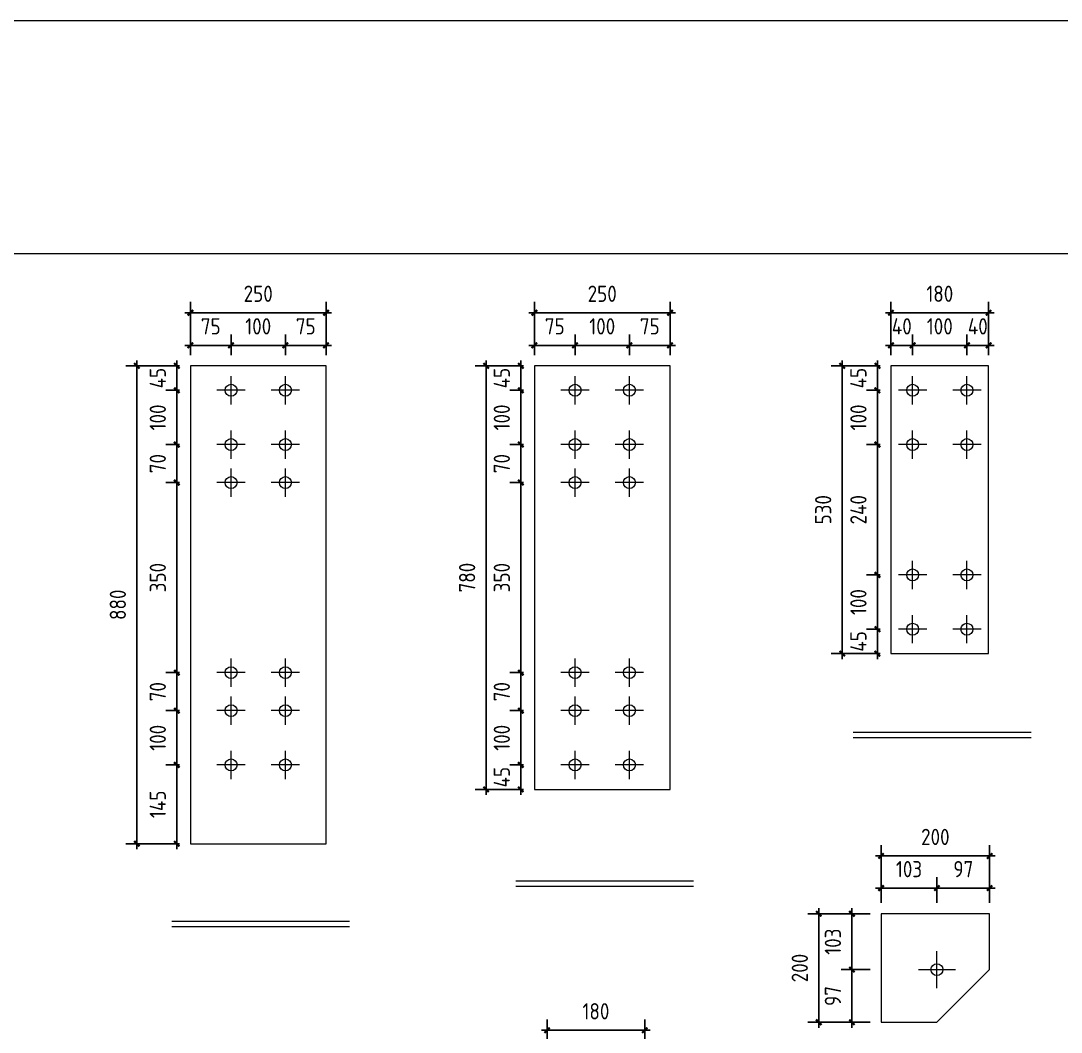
# Model space of a CAD drawing. Extents: x 485428 to 797698, y 56414 to 211814.
# Drawn here: x 669966 to 671882, y 156830 to 158693 of the extents above; entities that cross this region are included whole.
import ezdxf

# ---------------------------------------------------------------- set-up
doc = ezdxf.new("R2010")
doc.units = 0
doc.header["$LTSCALE"] = 1000
doc.header["$MEASUREMENT"] = 0
doc.styles.get("Standard").update_dxf_attribs({"font": 'gbenor.shx', "bigfont": 'gbcbig.shx'})
doc.dimstyles.get("Standard").update_dxf_attribs({"dimscale": 100, "dimtxt": 2, "dimasz": 0.4, "dimexe": 0.5, "dimexo": 1, "dimgap": 0.5, "dimtad": 1, "dimdec": 0, "dimzin": 0, "dimdsep": 46, "dimtxsty": 'Standard', "dimblk": 'ARCHTICK', "dimcen": 0.09, "dimadec": 0, "dimazin": 0, "dimtfac": 1, "dimtdec": 0, "dimtix": 1, "dimtmove": 2, "dimatfit": 3, "dimfxl": 1, "dimtolj": 1, "dimtzin": 0, "dimarcsym": 0})

# ---------------------------------------------------------------- blocks, each defined once
blk = doc.blocks.new('_ArchTick')
at = {"color": 0, "linetype": 'ByBlock', "const_width": 0.4}
blk.add_lwpolyline([(-0.5, -0.5), (0.5, 0.5)], dxfattribs=at)
blk = doc.blocks.new('*D319')
at = {"color": 3, "lineweight": -2}
for p, q in [((670278.1, 158077.3), (670278.1, 158115.1)), ((670353.1, 158077.3), (670353.1, 158115.1)), ((670268.1, 158095.1), (670363.1, 158095.1))]:
    blk.add_line(p, q, dxfattribs=at)
at = {"layer": 'Defpoints', "color": 0}
for p in [(670353.1, 158095.1), (670278.1, 158057.3), (670353.1, 158057.3)]:
    blk.add_point(p, dxfattribs=at)
at = {"color": 3, "lineweight": -2, "xscale": 10, "yscale": 10, "zscale": 10, "rotation": 180}
blk.add_blockref('_ArchTick', (670278.1, 158095.1), dxfattribs=at)
at = {"color": 3, "lineweight": -2, "xscale": 10, "yscale": 10, "zscale": 10}
blk.add_blockref('_ArchTick', (670353.1, 158095.1), dxfattribs=at)
at = {"color": 0, "lineweight": 15, "insert": (670315.6, 158130.1), "char_height": 30, "attachment_point": 5}
blk.add_mtext('\\A1;75', dxfattribs=at)
blk = doc.blocks.new('*D303')
at = {"color": 3, "lineweight": -2}
for p, q in [((670353.1, 158077.3), (670353.1, 158115.1)), ((670453.1, 158077.3), (670453.1, 158115.1)), ((670343.1, 158095.1), (670463.1, 158095.1))]:
    blk.add_line(p, q, dxfattribs=at)
at = {"layer": 'Defpoints', "color": 0}
for p in [(670453.1, 158095.1), (670353.1, 158057.3), (670453.1, 158057.3)]:
    blk.add_point(p, dxfattribs=at)
at = {"color": 3, "lineweight": -2, "xscale": 10, "yscale": 10, "zscale": 10, "rotation": 180}
blk.add_blockref('_ArchTick', (670353.1, 158095.1), dxfattribs=at)
at = {"color": 3, "lineweight": -2, "xscale": 10, "yscale": 10, "zscale": 10}
blk.add_blockref('_ArchTick', (670453.1, 158095.1), dxfattribs=at)
at = {"color": 0, "lineweight": 15, "insert": (670403.1, 158130.1), "char_height": 30, "attachment_point": 5}
blk.add_mtext('\\A1;100', dxfattribs=at)
blk = doc.blocks.new('*D320')
at = {"color": 3, "lineweight": -2}
for p, q in [((670453.1, 158077.3), (670453.1, 158115.1)), ((670528.1, 158077.3), (670528.1, 158115.1)), ((670443.1, 158095.1), (670538.1, 158095.1))]:
    blk.add_line(p, q, dxfattribs=at)
at = {"layer": 'Defpoints', "color": 0}
for p in [(670528.1, 158095.1), (670453.1, 158057.3), (670528.1, 158057.3)]:
    blk.add_point(p, dxfattribs=at)
at = {"color": 3, "lineweight": -2, "xscale": 10, "yscale": 10, "zscale": 10, "rotation": 180}
blk.add_blockref('_ArchTick', (670453.1, 158095.1), dxfattribs=at)
at = {"color": 3, "lineweight": -2, "xscale": 10, "yscale": 10, "zscale": 10}
blk.add_blockref('_ArchTick', (670528.1, 158095.1), dxfattribs=at)
at = {"color": 0, "lineweight": 15, "insert": (670490.6, 158130.1), "char_height": 30, "attachment_point": 5}
blk.add_mtext('\\A1;75', dxfattribs=at)
blk = doc.blocks.new('*D304')
at = {"color": 3, "lineweight": -2}
for p, q in [((670258.1, 158057.3), (670233.1, 158057.3)), ((670253.1, 158057.3), (670253.1, 158067.3)), ((670253.1, 158057.3), (670253.1, 158012.3)), ((670258.1, 158012.3), (670233.1, 158012.3)), ((670253.1, 158012.3), (670253.1, 158002.3))]:
    blk.add_line(p, q, dxfattribs=at)
at = {"layer": 'Defpoints', "color": 0}
for p in [(670278.1, 158057.3), (670253.1, 158012.3), (670278.1, 158012.3)]:
    blk.add_point(p, dxfattribs=at)
at = {"color": 3, "lineweight": -2, "xscale": 10, "yscale": 10, "zscale": 10}
for p, rotation in [((670253.1, 158057.3), 270), ((670253.1, 158012.3), 90)]:
    blk.add_blockref('_ArchTick', p, dxfattribs=dict(at, rotation=rotation))
at = {"color": 0, "lineweight": 15, "insert": (670218.1, 158034.8), "char_height": 30, "attachment_point": 5, "rotation": 90}
blk.add_mtext('\\A1;45', dxfattribs=at)
blk = doc.blocks.new('*D305')
at = {"color": 3, "lineweight": -2}
for p, q in [((670253.1, 158022.3), (670253.1, 157902.3)), ((670258.1, 158012.3), (670233.1, 158012.3)), ((670258.1, 157912.3), (670233.1, 157912.3))]:
    blk.add_line(p, q, dxfattribs=at)
at = {"layer": 'Defpoints', "color": 0}
for p in [(670278.1, 158012.3), (670253.1, 157912.3), (670278.1, 157912.3)]:
    blk.add_point(p, dxfattribs=at)
at = {"color": 3, "lineweight": -2, "xscale": 10, "yscale": 10, "zscale": 10}
for p, rotation in [((670253.1, 158012.3), 90), ((670253.1, 157912.3), 270)]:
    blk.add_blockref('_ArchTick', p, dxfattribs=dict(at, rotation=rotation))
at = {"color": 0, "lineweight": 15, "insert": (670218.1, 157962.3), "char_height": 30, "attachment_point": 5, "rotation": 90}
blk.add_mtext('\\A1;100', dxfattribs=at)
blk = doc.blocks.new('*D306')
at = {"color": 3, "lineweight": -2}
for p, q in [((670253.1, 157922.3), (670253.1, 157832.3)), ((670258.1, 157912.3), (670233.1, 157912.3)), ((670258.1, 157842.3), (670233.1, 157842.3))]:
    blk.add_line(p, q, dxfattribs=at)
at = {"layer": 'Defpoints', "color": 0}
for p in [(670278.1, 157912.3), (670253.1, 157842.3), (670278.1, 157842.3)]:
    blk.add_point(p, dxfattribs=at)
at = {"color": 3, "lineweight": -2, "xscale": 10, "yscale": 10, "zscale": 10}
for p, rotation in [((670253.1, 157912.3), 90), ((670253.1, 157842.3), 270)]:
    blk.add_blockref('_ArchTick', p, dxfattribs=dict(at, rotation=rotation))
at = {"color": 0, "lineweight": 15, "insert": (670218.1, 157877.3), "char_height": 30, "attachment_point": 5, "rotation": 90}
blk.add_mtext('\\A1;70', dxfattribs=at)
blk = doc.blocks.new('*D307')
at = {"color": 3, "lineweight": -2}
for p, q in [((670258.1, 157842.3), (670233.1, 157842.3)), ((670253.1, 157852.3), (670253.1, 157482.3)), ((670258.1, 157492.3), (670233.1, 157492.3))]:
    blk.add_line(p, q, dxfattribs=at)
at = {"layer": 'Defpoints', "color": 0}
for p in [(670278.1, 157842.3), (670253.1, 157492.3), (670278.1, 157492.3)]:
    blk.add_point(p, dxfattribs=at)
at = {"color": 3, "lineweight": -2, "xscale": 10, "yscale": 10, "zscale": 10}
for p, rotation in [((670253.1, 157842.3), 90), ((670253.1, 157492.3), 270)]:
    blk.add_blockref('_ArchTick', p, dxfattribs=dict(at, rotation=rotation))
at = {"color": 0, "lineweight": 15, "insert": (670218.1, 157667.3), "char_height": 30, "attachment_point": 5, "rotation": 90}
blk.add_mtext('\\A1;350', dxfattribs=at)
blk = doc.blocks.new('*D308')
at = {"color": 3, "lineweight": -2}
for p, q in [((670253.1, 157502.3), (670253.1, 157412.3)), ((670258.1, 157492.3), (670233.1, 157492.3)), ((670258.1, 157422.3), (670233.1, 157422.3))]:
    blk.add_line(p, q, dxfattribs=at)
at = {"layer": 'Defpoints', "color": 0}
for p in [(670278.1, 157492.3), (670253.1, 157422.3), (670278.1, 157422.3)]:
    blk.add_point(p, dxfattribs=at)
at = {"color": 3, "lineweight": -2, "xscale": 10, "yscale": 10, "zscale": 10}
for p, rotation in [((670253.1, 157492.3), 90), ((670253.1, 157422.3), 270)]:
    blk.add_blockref('_ArchTick', p, dxfattribs=dict(at, rotation=rotation))
at = {"color": 0, "lineweight": 15, "insert": (670218.1, 157457.3), "char_height": 30, "attachment_point": 5, "rotation": 90}
blk.add_mtext('\\A1;70', dxfattribs=at)
blk = doc.blocks.new('*D309')
at = {"color": 3, "lineweight": -2}
for p, q in [((670258.1, 157422.3), (670233.1, 157422.3)), ((670253.1, 157432.3), (670253.1, 157312.3)), ((670258.1, 157322.3), (670233.1, 157322.3))]:
    blk.add_line(p, q, dxfattribs=at)
at = {"layer": 'Defpoints', "color": 0}
for p in [(670278.1, 157422.3), (670253.1, 157322.3), (670278.1, 157322.3)]:
    blk.add_point(p, dxfattribs=at)
at = {"color": 3, "lineweight": -2, "xscale": 10, "yscale": 10, "zscale": 10}
for p, rotation in [((670253.1, 157422.3), 90), ((670253.1, 157322.3), 270)]:
    blk.add_blockref('_ArchTick', p, dxfattribs=dict(at, rotation=rotation))
at = {"color": 0, "lineweight": 15, "insert": (670218.1, 157372.3), "char_height": 30, "attachment_point": 5, "rotation": 90}
blk.add_mtext('\\A1;100', dxfattribs=at)
blk = doc.blocks.new('*D321')
at = {"color": 3, "lineweight": -2}
for p, q in [((670253.1, 157332.3), (670253.1, 157167.3)), ((670258.1, 157322.3), (670233.1, 157322.3)), ((670258.1, 157177.3), (670233.1, 157177.3))]:
    blk.add_line(p, q, dxfattribs=at)
at = {"layer": 'Defpoints', "color": 0}
for p in [(670278.1, 157322.3), (670253.1, 157177.3), (670278.1, 157177.3)]:
    blk.add_point(p, dxfattribs=at)
at = {"color": 3, "lineweight": -2, "xscale": 10, "yscale": 10, "zscale": 10}
for p, rotation in [((670253.1, 157322.3), 90), ((670253.1, 157177.3), 270)]:
    blk.add_blockref('_ArchTick', p, dxfattribs=dict(at, rotation=rotation))
at = {"color": 0, "lineweight": 15, "insert": (670218.1, 157249.8), "char_height": 30, "attachment_point": 5, "rotation": 90}
blk.add_mtext('\\A1;145', dxfattribs=at)
blk = doc.blocks.new('*D322')
at = {"color": 3, "lineweight": -2}
for p, q in [((670258.1, 158057.3), (670159.5, 158057.3)), ((670179.5, 158067.3), (670179.5, 157167.3)), ((670258.1, 157177.3), (670159.5, 157177.3))]:
    blk.add_line(p, q, dxfattribs=at)
at = {"layer": 'Defpoints', "color": 0}
for p in [(670278.1, 158057.3), (670179.5, 157177.3), (670278.1, 157177.3)]:
    blk.add_point(p, dxfattribs=at)
at = {"color": 3, "lineweight": -2, "xscale": 10, "yscale": 10, "zscale": 10}
for p, rotation in [((670179.5, 158057.3), 90), ((670179.5, 157177.3), 270)]:
    blk.add_blockref('_ArchTick', p, dxfattribs=dict(at, rotation=rotation))
at = {"color": 0, "lineweight": 15, "insert": (670144.5, 157617.3), "char_height": 30, "attachment_point": 5, "rotation": 90}
blk.add_mtext('\\A1;880', dxfattribs=at)
blk = doc.blocks.new('*D323')
at = {"color": 3, "lineweight": -2}
for p, q in [((670278.1, 158077.3), (670278.1, 158175.1)), ((670528.1, 158077.3), (670528.1, 158175.1)), ((670538.1, 158155.1), (670268.1, 158155.1))]:
    blk.add_line(p, q, dxfattribs=at)
at = {"layer": 'Defpoints', "color": 0}
for p in [(670278.1, 158155.1), (670278.1, 158057.3), (670528.1, 158057.3)]:
    blk.add_point(p, dxfattribs=at)
at = {"color": 3, "lineweight": -2, "xscale": 10, "yscale": 10, "zscale": 10, "rotation": 180}
blk.add_blockref('_ArchTick', (670278.1, 158155.1), dxfattribs=at)
at = {"color": 3, "lineweight": -2, "xscale": 10, "yscale": 10, "zscale": 10}
blk.add_blockref('_ArchTick', (670528.1, 158155.1), dxfattribs=at)
at = {"color": 0, "lineweight": 15, "insert": (670403.1, 158190.1), "char_height": 30, "attachment_point": 5}
blk.add_mtext('\\A1;250', dxfattribs=at)
blk = doc.blocks.new('*D324')
at = {"color": 3, "lineweight": -2}
for p, q in [((670911.8, 158077.3), (670911.8, 158115.1)), ((670986.8, 158077.3), (670986.8, 158115.1)), ((670901.8, 158095.1), (670996.8, 158095.1))]:
    blk.add_line(p, q, dxfattribs=at)
at = {"layer": 'Defpoints', "color": 0}
for p in [(670986.8, 158095.1), (670911.8, 158057.3), (670986.8, 158057.3)]:
    blk.add_point(p, dxfattribs=at)
at = {"color": 3, "lineweight": -2, "xscale": 10, "yscale": 10, "zscale": 10, "rotation": 180}
blk.add_blockref('_ArchTick', (670911.8, 158095.1), dxfattribs=at)
at = {"color": 3, "lineweight": -2, "xscale": 10, "yscale": 10, "zscale": 10}
blk.add_blockref('_ArchTick', (670986.8, 158095.1), dxfattribs=at)
at = {"color": 0, "lineweight": 15, "insert": (670949.3, 158130.1), "char_height": 30, "attachment_point": 5}
blk.add_mtext('\\A1;75', dxfattribs=at)
blk = doc.blocks.new('*D310')
at = {"color": 3, "lineweight": -2}
for p, q in [((670986.8, 158077.3), (670986.8, 158115.1)), ((671086.8, 158077.3), (671086.8, 158115.1)), ((670976.8, 158095.1), (671096.8, 158095.1))]:
    blk.add_line(p, q, dxfattribs=at)
at = {"layer": 'Defpoints', "color": 0}
for p in [(671086.8, 158095.1), (670986.8, 158057.3), (671086.8, 158057.3)]:
    blk.add_point(p, dxfattribs=at)
at = {"color": 3, "lineweight": -2, "xscale": 10, "yscale": 10, "zscale": 10, "rotation": 180}
blk.add_blockref('_ArchTick', (670986.8, 158095.1), dxfattribs=at)
at = {"color": 3, "lineweight": -2, "xscale": 10, "yscale": 10, "zscale": 10}
blk.add_blockref('_ArchTick', (671086.8, 158095.1), dxfattribs=at)
at = {"color": 0, "lineweight": 15, "insert": (671036.8, 158130.1), "char_height": 30, "attachment_point": 5}
blk.add_mtext('\\A1;100', dxfattribs=at)
blk = doc.blocks.new('*D325')
at = {"color": 3, "lineweight": -2}
for p, q in [((671086.8, 158077.3), (671086.8, 158115.1)), ((671161.8, 158077.3), (671161.8, 158115.1)), ((671076.8, 158095.1), (671171.8, 158095.1))]:
    blk.add_line(p, q, dxfattribs=at)
at = {"layer": 'Defpoints', "color": 0}
for p in [(671161.8, 158095.1), (671086.8, 158057.3), (671161.8, 158057.3)]:
    blk.add_point(p, dxfattribs=at)
at = {"color": 3, "lineweight": -2, "xscale": 10, "yscale": 10, "zscale": 10, "rotation": 180}
blk.add_blockref('_ArchTick', (671086.8, 158095.1), dxfattribs=at)
at = {"color": 3, "lineweight": -2, "xscale": 10, "yscale": 10, "zscale": 10}
blk.add_blockref('_ArchTick', (671161.8, 158095.1), dxfattribs=at)
at = {"color": 0, "lineweight": 15, "insert": (671124.3, 158130.1), "char_height": 30, "attachment_point": 5}
blk.add_mtext('\\A1;75', dxfattribs=at)
blk = doc.blocks.new('*D311')
at = {"color": 3, "lineweight": -2}
for p, q in [((670891.8, 158057.3), (670866.8, 158057.3)), ((670886.8, 158057.3), (670886.8, 158067.3)), ((670886.8, 158057.3), (670886.8, 158012.3)), ((670891.8, 158012.3), (670866.8, 158012.3)), ((670886.8, 158012.3), (670886.8, 158002.3))]:
    blk.add_line(p, q, dxfattribs=at)
at = {"layer": 'Defpoints', "color": 0}
for p in [(670911.8, 158057.3), (670886.8, 158012.3), (670911.8, 158012.3)]:
    blk.add_point(p, dxfattribs=at)
at = {"color": 3, "lineweight": -2, "xscale": 10, "yscale": 10, "zscale": 10}
for p, rotation in [((670886.8, 158057.3), 270), ((670886.8, 158012.3), 90)]:
    blk.add_blockref('_ArchTick', p, dxfattribs=dict(at, rotation=rotation))
at = {"color": 0, "lineweight": 15, "insert": (670851.8, 158034.8), "char_height": 30, "attachment_point": 5, "rotation": 90}
blk.add_mtext('\\A1;45', dxfattribs=at)
blk = doc.blocks.new('*D312')
at = {"color": 3, "lineweight": -2}
for p, q in [((670886.8, 158022.3), (670886.8, 157902.3)), ((670891.8, 158012.3), (670866.8, 158012.3)), ((670891.8, 157912.3), (670866.8, 157912.3))]:
    blk.add_line(p, q, dxfattribs=at)
at = {"layer": 'Defpoints', "color": 0}
for p in [(670911.8, 158012.3), (670886.8, 157912.3), (670911.8, 157912.3)]:
    blk.add_point(p, dxfattribs=at)
at = {"color": 3, "lineweight": -2, "xscale": 10, "yscale": 10, "zscale": 10}
for p, rotation in [((670886.8, 158012.3), 90), ((670886.8, 157912.3), 270)]:
    blk.add_blockref('_ArchTick', p, dxfattribs=dict(at, rotation=rotation))
at = {"color": 0, "lineweight": 15, "insert": (670851.8, 157962.3), "char_height": 30, "attachment_point": 5, "rotation": 90}
blk.add_mtext('\\A1;100', dxfattribs=at)
blk = doc.blocks.new('*D313')
at = {"color": 3, "lineweight": -2}
for p, q in [((670886.8, 157922.3), (670886.8, 157832.3)), ((670891.8, 157912.3), (670866.8, 157912.3)), ((670891.8, 157842.3), (670866.8, 157842.3))]:
    blk.add_line(p, q, dxfattribs=at)
at = {"layer": 'Defpoints', "color": 0}
for p in [(670911.8, 157912.3), (670886.8, 157842.3), (670911.8, 157842.3)]:
    blk.add_point(p, dxfattribs=at)
at = {"color": 3, "lineweight": -2, "xscale": 10, "yscale": 10, "zscale": 10}
for p, rotation in [((670886.8, 157912.3), 90), ((670886.8, 157842.3), 270)]:
    blk.add_blockref('_ArchTick', p, dxfattribs=dict(at, rotation=rotation))
at = {"color": 0, "lineweight": 15, "insert": (670851.8, 157877.3), "char_height": 30, "attachment_point": 5, "rotation": 90}
blk.add_mtext('\\A1;70', dxfattribs=at)
blk = doc.blocks.new('*D314')
at = {"color": 3, "lineweight": -2}
for p, q in [((670891.8, 157842.3), (670866.8, 157842.3)), ((670886.8, 157852.3), (670886.8, 157482.3)), ((670891.8, 157492.3), (670866.8, 157492.3))]:
    blk.add_line(p, q, dxfattribs=at)
at = {"layer": 'Defpoints', "color": 0}
for p in [(670911.8, 157842.3), (670886.8, 157492.3), (670911.8, 157492.3)]:
    blk.add_point(p, dxfattribs=at)
at = {"color": 3, "lineweight": -2, "xscale": 10, "yscale": 10, "zscale": 10}
for p, rotation in [((670886.8, 157842.3), 90), ((670886.8, 157492.3), 270)]:
    blk.add_blockref('_ArchTick', p, dxfattribs=dict(at, rotation=rotation))
at = {"color": 0, "lineweight": 15, "insert": (670851.8, 157667.3), "char_height": 30, "attachment_point": 5, "rotation": 90}
blk.add_mtext('\\A1;350', dxfattribs=at)
blk = doc.blocks.new('*D315')
at = {"color": 3, "lineweight": -2}
for p, q in [((670886.8, 157502.3), (670886.8, 157412.3)), ((670891.8, 157492.3), (670866.8, 157492.3)), ((670891.8, 157422.3), (670866.8, 157422.3))]:
    blk.add_line(p, q, dxfattribs=at)
at = {"layer": 'Defpoints', "color": 0}
for p in [(670911.8, 157492.3), (670886.8, 157422.3), (670911.8, 157422.3)]:
    blk.add_point(p, dxfattribs=at)
at = {"color": 3, "lineweight": -2, "xscale": 10, "yscale": 10, "zscale": 10}
for p, rotation in [((670886.8, 157492.3), 90), ((670886.8, 157422.3), 270)]:
    blk.add_blockref('_ArchTick', p, dxfattribs=dict(at, rotation=rotation))
at = {"color": 0, "lineweight": 15, "insert": (670851.8, 157457.3), "char_height": 30, "attachment_point": 5, "rotation": 90}
blk.add_mtext('\\A1;70', dxfattribs=at)
blk = doc.blocks.new('*D316')
at = {"color": 3, "lineweight": -2}
for p, q in [((670891.8, 157422.3), (670866.8, 157422.3)), ((670886.8, 157432.3), (670886.8, 157312.3)), ((670891.8, 157322.3), (670866.8, 157322.3))]:
    blk.add_line(p, q, dxfattribs=at)
at = {"layer": 'Defpoints', "color": 0}
for p in [(670911.8, 157422.3), (670886.8, 157322.3), (670911.8, 157322.3)]:
    blk.add_point(p, dxfattribs=at)
at = {"color": 3, "lineweight": -2, "xscale": 10, "yscale": 10, "zscale": 10}
for p, rotation in [((670886.8, 157422.3), 90), ((670886.8, 157322.3), 270)]:
    blk.add_blockref('_ArchTick', p, dxfattribs=dict(at, rotation=rotation))
at = {"color": 0, "lineweight": 15, "insert": (670851.8, 157372.3), "char_height": 30, "attachment_point": 5, "rotation": 90}
blk.add_mtext('\\A1;100', dxfattribs=at)
blk = doc.blocks.new('*D326')
at = {"color": 3, "lineweight": -2}
for p, q in [((670886.8, 157322.3), (670886.8, 157332.3)), ((670891.8, 157322.3), (670866.8, 157322.3)), ((670886.8, 157322.3), (670886.8, 157277.3)), ((670891.8, 157277.3), (670866.8, 157277.3)), ((670886.8, 157277.3), (670886.8, 157267.3))]:
    blk.add_line(p, q, dxfattribs=at)
at = {"layer": 'Defpoints', "color": 0}
for p in [(670911.8, 157322.3), (670886.8, 157277.3), (670911.8, 157277.3)]:
    blk.add_point(p, dxfattribs=at)
at = {"color": 3, "lineweight": -2, "xscale": 10, "yscale": 10, "zscale": 10}
for p, rotation in [((670886.8, 157322.3), 270), ((670886.8, 157277.3), 90)]:
    blk.add_blockref('_ArchTick', p, dxfattribs=dict(at, rotation=rotation))
at = {"color": 0, "lineweight": 15, "insert": (670851.8, 157299.8), "char_height": 30, "attachment_point": 5, "rotation": 90}
blk.add_mtext('\\A1;45', dxfattribs=at)
blk = doc.blocks.new('*D317')
at = {"color": 3, "lineweight": -2}
for p, q in [((670891.8, 158057.3), (670802.9, 158057.3)), ((670822.9, 158067.3), (670822.9, 157267.3)), ((670891.8, 157277.3), (670802.9, 157277.3))]:
    blk.add_line(p, q, dxfattribs=at)
at = {"layer": 'Defpoints', "color": 0}
for p in [(670911.8, 158057.3), (670822.9, 157277.3), (670911.8, 157277.3)]:
    blk.add_point(p, dxfattribs=at)
at = {"color": 3, "lineweight": -2, "xscale": 10, "yscale": 10, "zscale": 10}
for p, rotation in [((670822.9, 158057.3), 90), ((670822.9, 157277.3), 270)]:
    blk.add_blockref('_ArchTick', p, dxfattribs=dict(at, rotation=rotation))
at = {"color": 0, "lineweight": 15, "insert": (670787.9, 157667.3), "char_height": 30, "attachment_point": 5, "rotation": 90}
blk.add_mtext('\\A1;780', dxfattribs=at)
blk = doc.blocks.new('*D318')
at = {"color": 3, "lineweight": -2}
for p, q in [((670911.8, 158077.3), (670911.8, 158175.1)), ((671161.8, 158077.3), (671161.8, 158175.1)), ((671171.8, 158155.1), (670901.8, 158155.1))]:
    blk.add_line(p, q, dxfattribs=at)
at = {"layer": 'Defpoints', "color": 0}
for p in [(670911.8, 158155.1), (670911.8, 158057.3), (671161.8, 158057.3)]:
    blk.add_point(p, dxfattribs=at)
at = {"color": 3, "lineweight": -2, "xscale": 10, "yscale": 10, "zscale": 10, "rotation": 180}
blk.add_blockref('_ArchTick', (670911.8, 158155.1), dxfattribs=at)
at = {"color": 3, "lineweight": -2, "xscale": 10, "yscale": 10, "zscale": 10}
blk.add_blockref('_ArchTick', (671161.8, 158155.1), dxfattribs=at)
at = {"color": 0, "lineweight": 15, "insert": (671036.8, 158190.1), "char_height": 30, "attachment_point": 5}
blk.add_mtext('\\A1;250', dxfattribs=at)
blk = doc.blocks.new('*D332')
at = {"color": 3, "lineweight": -2}
for p, q in [((671568.6, 158077.3), (671568.6, 158115.1)), ((671608.6, 158077.3), (671608.6, 158115.1)), ((671568.6, 158095.1), (671558.6, 158095.1)), ((671568.6, 158095.1), (671608.6, 158095.1)), ((671608.6, 158095.1), (671618.6, 158095.1))]:
    blk.add_line(p, q, dxfattribs=at)
at = {"layer": 'Defpoints', "color": 0}
for p in [(671608.6, 158095.1), (671568.6, 158057.3), (671608.6, 158057.3)]:
    blk.add_point(p, dxfattribs=at)
at = {"color": 3, "lineweight": -2, "xscale": 10, "yscale": 10, "zscale": 10}
blk.add_blockref('_ArchTick', (671568.6, 158095.1), dxfattribs=at)
at = {"color": 3, "lineweight": -2, "xscale": 10, "yscale": 10, "zscale": 10, "rotation": 180}
blk.add_blockref('_ArchTick', (671608.6, 158095.1), dxfattribs=at)
at = {"color": 0, "lineweight": 15, "insert": (671588.6, 158130.1), "char_height": 30, "attachment_point": 5}
blk.add_mtext('\\A1;40', dxfattribs=at)
blk = doc.blocks.new('*D327')
at = {"color": 3, "lineweight": -2}
for p, q in [((671608.6, 158077.3), (671608.6, 158115.1)), ((671708.6, 158077.3), (671708.6, 158115.1)), ((671598.6, 158095.1), (671718.6, 158095.1))]:
    blk.add_line(p, q, dxfattribs=at)
at = {"layer": 'Defpoints', "color": 0}
for p in [(671708.6, 158095.1), (671608.6, 158057.3), (671708.6, 158057.3)]:
    blk.add_point(p, dxfattribs=at)
at = {"color": 3, "lineweight": -2, "xscale": 10, "yscale": 10, "zscale": 10, "rotation": 180}
blk.add_blockref('_ArchTick', (671608.6, 158095.1), dxfattribs=at)
at = {"color": 3, "lineweight": -2, "xscale": 10, "yscale": 10, "zscale": 10}
blk.add_blockref('_ArchTick', (671708.6, 158095.1), dxfattribs=at)
at = {"color": 0, "lineweight": 15, "insert": (671658.6, 158130.1), "char_height": 30, "attachment_point": 5}
blk.add_mtext('\\A1;100', dxfattribs=at)
blk = doc.blocks.new('*D333')
at = {"color": 3, "lineweight": -2}
for p, q in [((671708.6, 158077.3), (671708.6, 158115.1)), ((671748.6, 158077.3), (671748.6, 158115.1)), ((671708.6, 158095.1), (671698.6, 158095.1)), ((671708.6, 158095.1), (671748.6, 158095.1)), ((671748.6, 158095.1), (671758.6, 158095.1))]:
    blk.add_line(p, q, dxfattribs=at)
at = {"layer": 'Defpoints', "color": 0}
for p in [(671748.6, 158095.1), (671708.6, 158057.3), (671748.6, 158057.3)]:
    blk.add_point(p, dxfattribs=at)
at = {"color": 3, "lineweight": -2, "xscale": 10, "yscale": 10, "zscale": 10}
blk.add_blockref('_ArchTick', (671708.6, 158095.1), dxfattribs=at)
at = {"color": 3, "lineweight": -2, "xscale": 10, "yscale": 10, "zscale": 10, "rotation": 180}
blk.add_blockref('_ArchTick', (671748.6, 158095.1), dxfattribs=at)
at = {"color": 0, "lineweight": 15, "insert": (671728.6, 158130.1), "char_height": 30, "attachment_point": 5}
blk.add_mtext('\\A1;40', dxfattribs=at)
blk = doc.blocks.new('*D328')
at = {"color": 3, "lineweight": -2}
for p, q in [((671548.6, 158057.3), (671523.7, 158057.3)), ((671543.7, 158057.3), (671543.7, 158067.3)), ((671543.7, 158057.3), (671543.7, 158012.3)), ((671548.6, 158012.3), (671523.7, 158012.3)), ((671543.7, 158012.3), (671543.7, 158002.3))]:
    blk.add_line(p, q, dxfattribs=at)
at = {"layer": 'Defpoints', "color": 0}
for p in [(671568.6, 158057.3), (671543.7, 158012.3), (671568.6, 158012.3)]:
    blk.add_point(p, dxfattribs=at)
at = {"color": 3, "lineweight": -2, "xscale": 10, "yscale": 10, "zscale": 10}
for p, rotation in [((671543.7, 158057.3), 270), ((671543.7, 158012.3), 90)]:
    blk.add_blockref('_ArchTick', p, dxfattribs=dict(at, rotation=rotation))
at = {"color": 0, "lineweight": 15, "insert": (671508.7, 158034.8), "char_height": 30, "attachment_point": 5, "rotation": 90}
blk.add_mtext('\\A1;45', dxfattribs=at)
blk = doc.blocks.new('*D329')
at = {"color": 3, "lineweight": -2}
for p, q in [((671543.7, 158022.3), (671543.7, 157902.3)), ((671548.6, 158012.3), (671523.7, 158012.3)), ((671548.6, 157912.3), (671523.7, 157912.3))]:
    blk.add_line(p, q, dxfattribs=at)
at = {"layer": 'Defpoints', "color": 0}
for p in [(671568.6, 158012.3), (671543.7, 157912.3), (671568.6, 157912.3)]:
    blk.add_point(p, dxfattribs=at)
at = {"color": 3, "lineweight": -2, "xscale": 10, "yscale": 10, "zscale": 10}
for p, rotation in [((671543.7, 158012.3), 90), ((671543.7, 157912.3), 270)]:
    blk.add_blockref('_ArchTick', p, dxfattribs=dict(at, rotation=rotation))
at = {"color": 0, "lineweight": 15, "insert": (671508.7, 157962.3), "char_height": 30, "attachment_point": 5, "rotation": 90}
blk.add_mtext('\\A1;100', dxfattribs=at)
blk = doc.blocks.new('*D330')
at = {"color": 3, "lineweight": -2}
for p, q in [((671543.7, 157922.3), (671543.7, 157662.3)), ((671548.6, 157912.3), (671523.7, 157912.3)), ((671548.6, 157672.3), (671523.7, 157672.3))]:
    blk.add_line(p, q, dxfattribs=at)
at = {"layer": 'Defpoints', "color": 0}
for p in [(671568.6, 157912.3), (671543.7, 157672.3), (671568.6, 157672.3)]:
    blk.add_point(p, dxfattribs=at)
at = {"color": 3, "lineweight": -2, "xscale": 10, "yscale": 10, "zscale": 10}
for p, rotation in [((671543.7, 157912.3), 90), ((671543.7, 157672.3), 270)]:
    blk.add_blockref('_ArchTick', p, dxfattribs=dict(at, rotation=rotation))
at = {"color": 0, "lineweight": 15, "insert": (671508.7, 157792.3), "char_height": 30, "attachment_point": 5, "rotation": 90}
blk.add_mtext('\\A1;240', dxfattribs=at)
blk = doc.blocks.new('*D331')
at = {"color": 3, "lineweight": -2}
for p, q in [((671548.6, 157672.3), (671523.7, 157672.3)), ((671543.7, 157682.3), (671543.7, 157562.3)), ((671548.6, 157572.3), (671523.7, 157572.3))]:
    blk.add_line(p, q, dxfattribs=at)
at = {"layer": 'Defpoints', "color": 0}
for p in [(671568.6, 157672.3), (671543.7, 157572.3), (671568.6, 157572.3)]:
    blk.add_point(p, dxfattribs=at)
at = {"color": 3, "lineweight": -2, "xscale": 10, "yscale": 10, "zscale": 10}
for p, rotation in [((671543.7, 157672.3), 90), ((671543.7, 157572.3), 270)]:
    blk.add_blockref('_ArchTick', p, dxfattribs=dict(at, rotation=rotation))
at = {"color": 0, "lineweight": 15, "insert": (671508.7, 157622.3), "char_height": 30, "attachment_point": 5, "rotation": 90}
blk.add_mtext('\\A1;100', dxfattribs=at)
blk = doc.blocks.new('*D334')
at = {"color": 3, "lineweight": -2}
for p, q in [((671543.7, 157572.3), (671543.7, 157582.3)), ((671548.6, 157572.3), (671523.7, 157572.3)), ((671543.7, 157572.3), (671543.7, 157527.3)), ((671548.6, 157527.3), (671523.7, 157527.3)), ((671543.7, 157527.3), (671543.7, 157517.3))]:
    blk.add_line(p, q, dxfattribs=at)
at = {"layer": 'Defpoints', "color": 0}
for p in [(671568.6, 157572.3), (671543.7, 157527.3), (671568.6, 157527.3)]:
    blk.add_point(p, dxfattribs=at)
at = {"color": 3, "lineweight": -2, "xscale": 10, "yscale": 10, "zscale": 10}
for p, rotation in [((671543.7, 157572.3), 270), ((671543.7, 157527.3), 90)]:
    blk.add_blockref('_ArchTick', p, dxfattribs=dict(at, rotation=rotation))
at = {"color": 0, "lineweight": 15, "insert": (671508.7, 157549.8), "char_height": 30, "attachment_point": 5, "rotation": 90}
blk.add_mtext('\\A1;45', dxfattribs=at)
blk = doc.blocks.new('*D335')
at = {"color": 3, "lineweight": -2}
for p, q in [((671548.6, 158057.3), (671458.8, 158057.3)), ((671478.8, 158067.3), (671478.8, 157517.3)), ((671548.6, 157527.3), (671458.8, 157527.3))]:
    blk.add_line(p, q, dxfattribs=at)
at = {"layer": 'Defpoints', "color": 0}
for p in [(671568.6, 158057.3), (671478.8, 157527.3), (671568.6, 157527.3)]:
    blk.add_point(p, dxfattribs=at)
at = {"color": 3, "lineweight": -2, "xscale": 10, "yscale": 10, "zscale": 10}
for p, rotation in [((671478.8, 158057.3), 90), ((671478.8, 157527.3), 270)]:
    blk.add_blockref('_ArchTick', p, dxfattribs=dict(at, rotation=rotation))
at = {"color": 0, "lineweight": 15, "insert": (671443.8, 157792.3), "char_height": 30, "attachment_point": 5, "rotation": 90}
blk.add_mtext('\\A1;530', dxfattribs=at)
blk = doc.blocks.new('*D336')
at = {"color": 3, "lineweight": -2}
for p, q in [((671568.6, 158077.3), (671568.6, 158175.1)), ((671748.6, 158077.3), (671748.6, 158175.1)), ((671758.6, 158155.1), (671558.6, 158155.1))]:
    blk.add_line(p, q, dxfattribs=at)
at = {"layer": 'Defpoints', "color": 0}
for p in [(671568.6, 158155.1), (671568.6, 158057.3), (671748.6, 158057.3)]:
    blk.add_point(p, dxfattribs=at)
at = {"color": 3, "lineweight": -2, "xscale": 10, "yscale": 10, "zscale": 10, "rotation": 180}
blk.add_blockref('_ArchTick', (671568.6, 158155.1), dxfattribs=at)
at = {"color": 3, "lineweight": -2, "xscale": 10, "yscale": 10, "zscale": 10}
blk.add_blockref('_ArchTick', (671748.6, 158155.1), dxfattribs=at)
at = {"color": 0, "lineweight": 15, "insert": (671658.6, 158190.1), "char_height": 30, "attachment_point": 5}
blk.add_mtext('\\A1;180', dxfattribs=at)
blk = doc.blocks.new('*D337')
at = {"color": 3, "lineweight": -2}
for p, q in [((671530.4, 156945.3), (671476.7, 156945.3)), ((671496.7, 156838.3), (671496.7, 156955.3)), ((671530.4, 156848.3), (671476.7, 156848.3))]:
    blk.add_line(p, q, dxfattribs=at)
at = {"layer": 'Defpoints', "color": 0}
for p in [(671496.7, 156945.3), (671550.4, 156945.3), (671550.4, 156848.3)]:
    blk.add_point(p, dxfattribs=at)
at = {"color": 3, "lineweight": -2, "xscale": 10, "yscale": 10, "zscale": 10}
for p, rotation in [((671496.7, 156945.3), 90), ((671496.7, 156848.3), 270)]:
    blk.add_blockref('_ArchTick', p, dxfattribs=dict(at, rotation=rotation))
at = {"color": 0, "lineweight": 15, "insert": (671461.7, 156896.8), "char_height": 30, "attachment_point": 5, "rotation": 90}
blk.add_mtext('\\A1;97', dxfattribs=at)
blk = doc.blocks.new('*D338')
at = {"color": 3, "lineweight": -2}
for p, q in [((671496.7, 156935.3), (671496.7, 157058.3)), ((671530.4, 157048.3), (671476.7, 157048.3)), ((671530.4, 156945.3), (671476.7, 156945.3))]:
    blk.add_line(p, q, dxfattribs=at)
at = {"layer": 'Defpoints', "color": 0}
for p in [(671496.7, 157048.3), (671550.4, 157048.3), (671550.4, 156945.3)]:
    blk.add_point(p, dxfattribs=at)
at = {"color": 3, "lineweight": -2, "xscale": 10, "yscale": 10, "zscale": 10}
for p, rotation in [((671496.7, 157048.3), 90), ((671496.7, 156945.3), 270)]:
    blk.add_blockref('_ArchTick', p, dxfattribs=dict(at, rotation=rotation))
at = {"color": 0, "lineweight": 15, "insert": (671461.7, 156996.8), "char_height": 30, "attachment_point": 5, "rotation": 90}
blk.add_mtext('\\A1;103', dxfattribs=at)
blk = doc.blocks.new('*D339')
at = {"color": 3, "lineweight": -2}
for p, q in [((671550.4, 157068.3), (671550.4, 157115.4)), ((671653.4, 157068.3), (671653.4, 157115.4)), ((671540.4, 157095.4), (671663.4, 157095.4))]:
    blk.add_line(p, q, dxfattribs=at)
at = {"layer": 'Defpoints', "color": 0}
for p in [(671653.4, 157095.4), (671550.4, 157048.3), (671653.4, 157048.3)]:
    blk.add_point(p, dxfattribs=at)
at = {"color": 3, "lineweight": -2, "xscale": 10, "yscale": 10, "zscale": 10, "rotation": 180}
blk.add_blockref('_ArchTick', (671550.4, 157095.4), dxfattribs=at)
at = {"color": 3, "lineweight": -2, "xscale": 10, "yscale": 10, "zscale": 10}
blk.add_blockref('_ArchTick', (671653.4, 157095.4), dxfattribs=at)
at = {"color": 0, "lineweight": 15, "insert": (671601.9, 157130.4), "char_height": 30, "attachment_point": 5}
blk.add_mtext('\\A1;103', dxfattribs=at)
blk = doc.blocks.new('*D340')
at = {"color": 3, "lineweight": -2}
for p, q in [((671653.4, 157068.3), (671653.4, 157115.4)), ((671750.4, 157068.3), (671750.4, 157115.4)), ((671643.4, 157095.4), (671760.4, 157095.4))]:
    blk.add_line(p, q, dxfattribs=at)
at = {"layer": 'Defpoints', "color": 0}
for p in [(671750.4, 157095.4), (671653.4, 157048.3), (671750.4, 157048.3)]:
    blk.add_point(p, dxfattribs=at)
at = {"color": 3, "lineweight": -2, "xscale": 10, "yscale": 10, "zscale": 10, "rotation": 180}
blk.add_blockref('_ArchTick', (671653.4, 157095.4), dxfattribs=at)
at = {"color": 3, "lineweight": -2, "xscale": 10, "yscale": 10, "zscale": 10}
blk.add_blockref('_ArchTick', (671750.4, 157095.4), dxfattribs=at)
at = {"color": 0, "lineweight": 15, "insert": (671701.9, 157130.4), "char_height": 30, "attachment_point": 5}
blk.add_mtext('\\A1;97', dxfattribs=at)
blk = doc.blocks.new('*D341')
at = {"color": 3, "lineweight": -2}
for p, q in [((671435.7, 156838.3), (671435.7, 157058.3)), ((671530.4, 157048.3), (671415.7, 157048.3)), ((671530.4, 156848.3), (671415.7, 156848.3))]:
    blk.add_line(p, q, dxfattribs=at)
at = {"layer": 'Defpoints', "color": 0}
for p in [(671435.7, 157048.3), (671550.4, 157048.3), (671550.4, 156848.3)]:
    blk.add_point(p, dxfattribs=at)
at = {"color": 3, "lineweight": -2, "xscale": 10, "yscale": 10, "zscale": 10}
for p, rotation in [((671435.7, 157048.3), 90), ((671435.7, 156848.3), 270)]:
    blk.add_blockref('_ArchTick', p, dxfattribs=dict(at, rotation=rotation))
at = {"color": 0, "lineweight": 15, "insert": (671400.7, 156948.3), "char_height": 30, "attachment_point": 5, "rotation": 90}
blk.add_mtext('\\A1;200', dxfattribs=at)
blk = doc.blocks.new('*D342')
at = {"color": 3, "lineweight": -2}
for p, q in [((671550.4, 157068.3), (671550.4, 157174.7)), ((671750.4, 157068.3), (671750.4, 157174.7)), ((671540.4, 157154.7), (671760.4, 157154.7))]:
    blk.add_line(p, q, dxfattribs=at)
at = {"layer": 'Defpoints', "color": 0}
for p in [(671750.4, 157154.7), (671550.4, 157048.3), (671750.4, 157048.3)]:
    blk.add_point(p, dxfattribs=at)
at = {"color": 3, "lineweight": -2, "xscale": 10, "yscale": 10, "zscale": 10, "rotation": 180}
blk.add_blockref('_ArchTick', (671550.4, 157154.7), dxfattribs=at)
at = {"color": 3, "lineweight": -2, "xscale": 10, "yscale": 10, "zscale": 10}
blk.add_blockref('_ArchTick', (671750.4, 157154.7), dxfattribs=at)
at = {"color": 0, "lineweight": 15, "insert": (671650.4, 157189.7), "char_height": 30, "attachment_point": 5}
blk.add_mtext('\\A1;200', dxfattribs=at)
blk = doc.blocks.new('*D984')
at = {"color": 3, "lineweight": -2}
for p, q in [((670935.2, 156756.8), (670935.2, 156853.6)), ((671115.2, 156756.8), (671115.2, 156853.6)), ((670925.2, 156833.6), (671125.2, 156833.6))]:
    blk.add_line(p, q, dxfattribs=at)
at = {"layer": 'Defpoints', "color": 0}
for p in [(671115.2, 156833.6), (670935.2, 156736.8), (671115.2, 156736.8)]:
    blk.add_point(p, dxfattribs=at)
at = {"color": 3, "lineweight": -2, "xscale": 10, "yscale": 10, "zscale": 10, "rotation": 180}
blk.add_blockref('_ArchTick', (670935.2, 156833.6), dxfattribs=at)
at = {"color": 3, "lineweight": -2, "xscale": 10, "yscale": 10, "zscale": 10}
blk.add_blockref('_ArchTick', (671115.2, 156833.6), dxfattribs=at)
at = {"color": 0, "lineweight": 15, "insert": (671025.2, 156868.6), "char_height": 30, "attachment_point": 5}
blk.add_mtext('\\A1;180', dxfattribs=at)

msp = doc.modelspace()

# ---------------------------------------------------------------- linework, layer by layer
at = {"lineweight": 15}
for p, q in [((670278.1, 158057.3), (670278.1, 157177.3)), ((670528.1, 158057.3), (670278.1, 158057.3)), ((670528.1, 157177.3), (670528.1, 158057.3)), ((670911.8, 158057.3), (670911.8, 157277.3)), ((671161.8, 158057.3), (670911.8, 158057.3)), ((671161.8, 157277.3), (671161.8, 158057.3)), ((671568.6, 158057.3), (671568.6, 157527.3)), ((671748.6, 158057.3), (671568.6, 158057.3)), ((671748.6, 157527.3), (671748.6, 158057.3)), ((670353.1, 157986.3), (670353.1, 158038.3)), ((670453.1, 157986.3), (670453.1, 158038.3)), ((670986.8, 157986.3), (670986.8, 158038.3)), ((671086.8, 157986.3), (671086.8, 158038.3)), ((671608.6, 157986.3), (671608.6, 158038.3)), ((671708.6, 157986.3), (671708.6, 158038.3)), ((670379.1, 158012.3), (670327.1, 158012.3)), ((670479.1, 158012.3), (670427.1, 158012.3)), ((671012.8, 158012.3), (670960.8, 158012.3)), ((671112.8, 158012.3), (671060.8, 158012.3)), ((671634.6, 158012.3), (671582.6, 158012.3)), ((671734.6, 158012.3), (671682.6, 158012.3)), ((670353.1, 157886.3), (670353.1, 157938.3)), ((670453.1, 157886.3), (670453.1, 157938.3)), ((670986.8, 157886.3), (670986.8, 157938.3)), ((671086.8, 157886.3), (671086.8, 157938.3)), ((671608.6, 157886.3), (671608.6, 157938.3)), ((671708.6, 157886.3), (671708.6, 157938.3)), ((670379.1, 157912.3), (670327.1, 157912.3)), ((670479.1, 157912.3), (670427.1, 157912.3)), ((671012.8, 157912.3), (670960.8, 157912.3)), ((671112.8, 157912.3), (671060.8, 157912.3)), ((671634.6, 157912.3), (671582.6, 157912.3)), ((671734.6, 157912.3), (671682.6, 157912.3)), ((670353.1, 157816.3), (670353.1, 157868.3)), ((670453.1, 157816.3), (670453.1, 157868.3)), ((670986.8, 157816.3), (670986.8, 157868.3)), ((671086.8, 157816.3), (671086.8, 157868.3)), ((670379.1, 157842.3), (670327.1, 157842.3)), ((670479.1, 157842.3), (670427.1, 157842.3)), ((671012.8, 157842.3), (670960.8, 157842.3)), ((671112.8, 157842.3), (671060.8, 157842.3)), ((671608.6, 157646.3), (671608.6, 157698.3)), ((671708.6, 157646.3), (671708.6, 157698.3)), ((671634.6, 157672.3), (671582.6, 157672.3)), ((671734.6, 157672.3), (671682.6, 157672.3)), ((671608.6, 157546.3), (671608.6, 157598.3)), ((671708.6, 157546.3), (671708.6, 157598.3)), ((671634.6, 157572.3), (671582.6, 157572.3)), ((671734.6, 157572.3), (671682.6, 157572.3)), ((670353.1, 157466.3), (670353.1, 157518.3)), ((670453.1, 157466.3), (670453.1, 157518.3)), ((670986.8, 157466.3), (670986.8, 157518.3)), ((671086.8, 157466.3), (671086.8, 157518.3)), ((671568.6, 157527.3), (671748.6, 157527.3)), ((670379.1, 157492.3), (670327.1, 157492.3)), ((670479.1, 157492.3), (670427.1, 157492.3)), ((671012.8, 157492.3), (670960.8, 157492.3)), ((671112.8, 157492.3), (671060.8, 157492.3)), ((670353.1, 157396.3), (670353.1, 157448.3)), ((670453.1, 157396.3), (670453.1, 157448.3)), ((670986.8, 157396.3), (670986.8, 157448.3)), ((671086.8, 157396.3), (671086.8, 157448.3)), ((670379.1, 157422.3), (670327.1, 157422.3)), ((670479.1, 157422.3), (670427.1, 157422.3)), ((671012.8, 157422.3), (670960.8, 157422.3)), ((671112.8, 157422.3), (671060.8, 157422.3)), ((671499.2, 157382.6), (671827, 157382.6)), ((671499.2, 157372.6), (671827, 157372.6)), ((670353.1, 157296.3), (670353.1, 157348.3)), ((670453.1, 157296.3), (670453.1, 157348.3)), ((670986.8, 157296.3), (670986.8, 157348.3)), ((671086.8, 157296.3), (671086.8, 157348.3)), ((670379.1, 157322.3), (670327.1, 157322.3)), ((670479.1, 157322.3), (670427.1, 157322.3)), ((671012.8, 157322.3), (670960.8, 157322.3)), ((671112.8, 157322.3), (671060.8, 157322.3)), ((670911.8, 157277.3), (671161.8, 157277.3)), ((670278.1, 157177.3), (670528.1, 157177.3)), ((670877.4, 157108.8), (671205.1, 157108.8)), ((670877.4, 157098.8), (671205.1, 157098.8)), ((671750.4, 157048.3), (671550.4, 157048.3)), ((671550.4, 157048.3), (671550.4, 156848.3)), ((671750.4, 156945.3), (671750.4, 157048.3)), ((670243.7, 157034.5), (670571.4, 157034.5)), ((670243.7, 157024.5), (670571.4, 157024.5)), ((671653.4, 156911.3), (671653.4, 156979.3)), ((671619.4, 156945.3), (671687.4, 156945.3)), ((671653.4, 156848.3), (671750.4, 156945.3)), ((671550.4, 156848.3), (671653.4, 156848.3))]:
    msp.add_line(p, q, dxfattribs=at)
at = {"color": 4, "lineweight": 15}
for p, q in [((671568.6, 157967.3), (671568.6, 157957.3)), ((671748.6, 157957.3), (671748.6, 157967.3)), ((671568.6, 157627.3), (671568.6, 157617.3)), ((671748.6, 157617.3), (671748.6, 157627.3))]:
    msp.add_line(p, q, dxfattribs=at)
at = {"color": 2, "lineweight": 15}
for p, q in [((671653.6, 157527.3), (671663.6, 157527.3)), ((671031.8, 157277.3), (671041.8, 157277.3))]:
    msp.add_line(p, q, dxfattribs=at)
at = {"lineweight": 15}
for points in [[(668083.1, 158264.2), (672538.1, 158264.2), (672538.1, 158692.8), (668083.1, 158692.8)], [(668083.1, 158264.2), (672538.1, 158264.2), (672538.1, 155114.2), (668083.1, 155114.2)]]:
    msp.add_lwpolyline(points, close=True, dxfattribs=at)
for centre in [(670353.1, 158012.3), (670453.1, 158012.3), (670986.8, 158012.3), (671086.8, 158012.3), (671608.6, 158012.3), (671708.6, 158012.3), (670353.1, 157912.3), (670453.1, 157912.3), (670986.8, 157912.3), (671086.8, 157912.3), (671608.6, 157912.3), (671708.6, 157912.3), (670353.1, 157842.3), (670453.1, 157842.3), (670986.8, 157842.3), (671086.8, 157842.3), (671608.6, 157672.3), (671708.6, 157672.3), (671608.6, 157572.3), (671708.6, 157572.3), (670353.1, 157492.3), (670453.1, 157492.3), (670986.8, 157492.3), (671086.8, 157492.3), (670353.1, 157422.3), (670453.1, 157422.3), (670986.8, 157422.3), (671086.8, 157422.3), (670353.1, 157322.3), (670453.1, 157322.3), (670986.8, 157322.3), (671086.8, 157322.3), (671653.4, 156945.3)]:
    msp.add_circle(centre, 11, dxfattribs=at)

# ---------------------------------------------------------------- dimensions: what is measured, and where the dimension line sits
for p1, p2, distance, picture, middle in [((670528.1, 158057.3), (670278.1, 158057.3), -97.8, '*D323', (670403.1, 158190.1)), ((671161.8, 158057.3), (670911.8, 158057.3), -97.8, '*D318', (671036.8, 158190.1)), ((671748.6, 158057.3), (671568.6, 158057.3), -97.8, '*D336', (671658.6, 158190.1)), ((670278.1, 158057.3), (670278.1, 157177.3), -98.5, '*D322', (670144.5, 157617.3)), ((670911.8, 158057.3), (670911.8, 157277.3), -88.9, '*D317', (670787.9, 157667.3)), ((671568.6, 158057.3), (671568.6, 157527.3), -89.8, '*D335', (671443.8, 157792.3)), ((671550.4, 157048.3), (671750.4, 157048.3), 106.4, '*D342', (671650.4, 157189.7)), ((671550.4, 156848.3), (671550.4, 157048.3), 114.7, '*D341', (671400.7, 156948.3)), ((670935.2, 156736.8), (671115.2, 156736.8), 96.9, '*D984', (671025.2, 156868.6))]:
    dim = msp.add_aligned_dim(p1=p1, p2=p2, distance=distance, dimstyle='Standard', override={"dimtxt": 0.3, "dimasz": 0.1, "dimexe": 0.2, "dimexo": 0.2, "dimgap": 0.2, "dimdle": 0.1, "dimclrd": 3, "dimclre": 3}, dxfattribs=at)
    dim.commit()
    dim.dimension.update_dxf_attribs({"geometry": picture, "text_midpoint": middle})
for base, p1, p2, picture, middle in [((670353.1, 158095.1), (670278.1, 158057.3), (670353.1, 158057.3), '*D319', (670315.6, 158130.1)), ((670453.1, 158095.1), (670353.1, 158057.3), (670453.1, 158057.3), '*D303', (670403.1, 158130.1)), ((670528.1, 158095.1), (670453.1, 158057.3), (670528.1, 158057.3), '*D320', (670490.6, 158130.1)), ((670986.8, 158095.1), (670911.8, 158057.3), (670986.8, 158057.3), '*D324', (670949.3, 158130.1)), ((671086.8, 158095.1), (670986.8, 158057.3), (671086.8, 158057.3), '*D310', (671036.8, 158130.1)), ((671161.8, 158095.1), (671086.8, 158057.3), (671161.8, 158057.3), '*D325', (671124.3, 158130.1)), ((671608.6, 158095.1), (671568.6, 158057.3), (671608.6, 158057.3), '*D332', (671588.6, 158130.1)), ((671708.6, 158095.1), (671608.6, 158057.3), (671708.6, 158057.3), '*D327', (671658.6, 158130.1)), ((671748.6, 158095.1), (671708.6, 158057.3), (671748.6, 158057.3), '*D333', (671728.6, 158130.1)), ((671653.4, 157095.4), (671550.4, 157048.3), (671653.4, 157048.3), '*D339', (671601.9, 157130.4)), ((671750.4, 157095.4), (671653.4, 157048.3), (671750.4, 157048.3), '*D340', (671701.9, 157130.4))]:
    dim = msp.add_linear_dim(base=base, p1=p1, p2=p2, dimstyle='Standard', override={"dimtxt": 0.3, "dimasz": 0.1, "dimexe": 0.2, "dimexo": 0.2, "dimgap": 0.2, "dimdle": 0.1, "dimclrd": 3, "dimclre": 3}, dxfattribs=at)
    dim.commit()
    dim.dimension.update_dxf_attribs({"geometry": picture, "text_midpoint": middle})
for base, p1, p2, picture, middle in [((670253.1, 158012.3), (670278.1, 158057.3), (670278.1, 158012.3), '*D304', (670218.1, 158034.8)), ((670886.8, 158012.3), (670911.8, 158057.3), (670911.8, 158012.3), '*D311', (670851.8, 158034.8)), ((671543.7, 158012.3), (671568.6, 158057.3), (671568.6, 158012.3), '*D328', (671508.7, 158034.8)), ((670253.1, 157912.3), (670278.1, 158012.3), (670278.1, 157912.3), '*D305', (670218.1, 157962.3)), ((670886.8, 157912.3), (670911.8, 158012.3), (670911.8, 157912.3), '*D312', (670851.8, 157962.3)), ((671543.7, 157912.3), (671568.6, 158012.3), (671568.6, 157912.3), '*D329', (671508.7, 157962.3)), ((670253.1, 157842.3), (670278.1, 157912.3), (670278.1, 157842.3), '*D306', (670218.1, 157877.3)), ((670886.8, 157842.3), (670911.8, 157912.3), (670911.8, 157842.3), '*D313', (670851.8, 157877.3)), ((671543.7, 157672.3), (671568.6, 157912.3), (671568.6, 157672.3), '*D330', (671508.7, 157792.3)), ((670253.1, 157492.3), (670278.1, 157842.3), (670278.1, 157492.3), '*D307', (670218.1, 157667.3)), ((670886.8, 157492.3), (670911.8, 157842.3), (670911.8, 157492.3), '*D314', (670851.8, 157667.3)), ((671543.7, 157572.3), (671568.6, 157672.3), (671568.6, 157572.3), '*D331', (671508.7, 157622.3)), ((671543.7, 157527.3), (671568.6, 157572.3), (671568.6, 157527.3), '*D334', (671508.7, 157549.8)), ((670253.1, 157422.3), (670278.1, 157492.3), (670278.1, 157422.3), '*D308', (670218.1, 157457.3)), ((670886.8, 157422.3), (670911.8, 157492.3), (670911.8, 157422.3), '*D315', (670851.8, 157457.3)), ((670253.1, 157322.3), (670278.1, 157422.3), (670278.1, 157322.3), '*D309', (670218.1, 157372.3)), ((670886.8, 157322.3), (670911.8, 157422.3), (670911.8, 157322.3), '*D316', (670851.8, 157372.3)), ((670253.1, 157177.3), (670278.1, 157322.3), (670278.1, 157177.3), '*D321', (670218.1, 157249.8)), ((670886.8, 157277.3), (670911.8, 157322.3), (670911.8, 157277.3), '*D326', (670851.8, 157299.8)), ((671496.7, 157048.3), (671550.4, 156945.3), (671550.4, 157048.3), '*D338', (671461.7, 156996.8)), ((671496.7, 156945.3), (671550.4, 156848.3), (671550.4, 156945.3), '*D337', (671461.7, 156896.8))]:
    dim = msp.add_linear_dim(base=base, p1=p1, p2=p2, angle=90, dimstyle='Standard', override={"dimtxt": 0.3, "dimasz": 0.1, "dimexe": 0.2, "dimexo": 0.2, "dimgap": 0.2, "dimdle": 0.1, "dimclrd": 3, "dimclre": 3}, dxfattribs=at)
    dim.commit()
    dim.dimension.update_dxf_attribs({"geometry": picture, "text_midpoint": middle})

doc.saveas('drawing.dxf')
